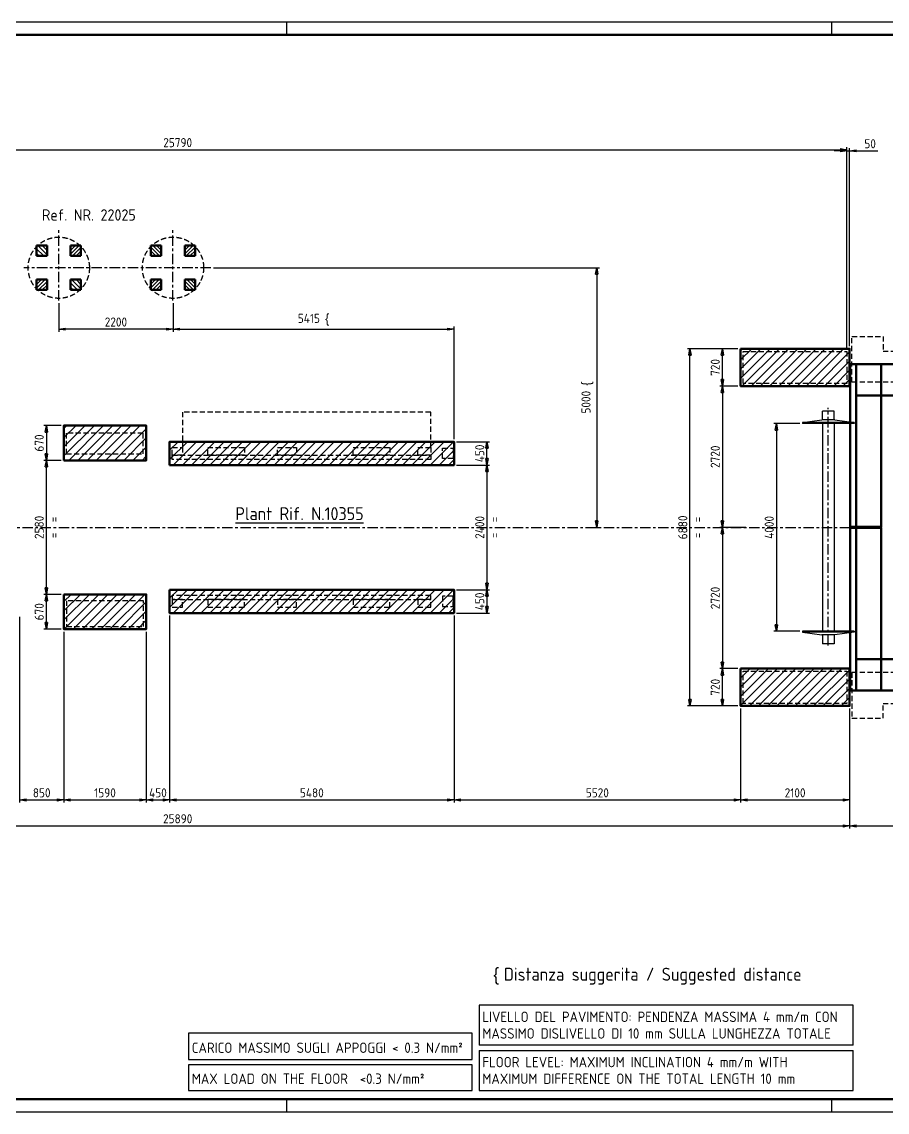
# Model space of a CAD drawing. Header units: millimetres. Extents: x 0 to 42000, y 0 to 21000.
# Drawn here: x 15895 to 32568, y 0 to 21000 of the extents above; entities that cross this region are included whole.
import ezdxf
from ezdxf.enums import TextEntityAlignment as Align

# ---------------------------------------------------------------- set-up
doc = ezdxf.new("R2010")
doc.units = ezdxf.units.MM
doc.header["$LTSCALE"] = 50
for name, pattern in [('ACISOWELD', [3, 2, -1]), ('AM_ISO08W050x2', [9, 6, -0.75, 1.5, -0.75]), ('CENTER', [7, 4, -1, 1, -1])]:
    doc.linetypes.add(name, pattern=pattern)
for name, color, linetype, lineweight in [('AM_0', 7, 'Continuous', 50), ('AM_3', 6, 'ACISOWELD', 25), ('AM_4', 3, 'Continuous', 25), ('AM_5', 3, 'Continuous', 25), ('AM_7', 4, 'CENTER', 25), ('AM_8', 1, 'Continuous', 25), ('AM_BOR', 7, 'Continuous', 50)]:
    doc.layers.add(name, color=color, linetype=linetype, lineweight=lineweight)
doc.styles.get("Standard").update_dxf_attribs({"font": 'ISOCP.SHX'})
doc.dimstyles.new('AM_ISO$0', dxfattribs={"dimtxt": 3.5, "dimasz": 2.5, "dimexe": 1, "dimexo": 1, "dimgap": 1, "dimtad": 1, "dimdsep": 46, "dimtxsty": 'Standard', "dimblk": 'CLOSED', "dimcen": 0, "dimclrd": 256, "dimclre": 256, "dimclrt": 2, "dimadec": 0, "dimazin": 2, "dimtp": 0.1, "dimtm": 0.1, "dimtfac": 0.71, "dimtmove": 0, "dimatfit": 3, "dimfxl": 0, "dimlwd": -1, "dimlwe": -1, "dimarcsym": 1})
pattern_1 = [(45, (42354.34, 22526.865), (-35.35534, 35.35534), [])]
pattern_2 = [(225, (42354.34, 22526.865), (35.35534, -35.35534), [])]

# ---------------------------------------------------------------- blocks, each defined once
blk = doc.blocks.new('A2-A1')
for p, q in [((835, 415), (5, 415)), ((5, 5), (835, 5))]:
    blk.add_line(p, q)
at = {"layer": 'AM_BOR', "color": 1, "lineweight": 25}
for p, q in [((0, 420), (840, 420)), ((840, 0), (0, 0))]:
    blk.add_line(p, q, dxfattribs=at)
at = {"layer": 'AM_BOR', "color": 2, "lineweight": 30}
for p, q in [((420, 415), (420, 420)), ((630, 415), (630, 420)), ((420, 0), (420, 5)), ((630, 0), (630, 5))]:
    blk.add_line(p, q, dxfattribs=at)
blk = doc.blocks.new('_Closed')
at = {"color": 0, "linetype": 'ByBlock', "lineweight": -2}
for p, q in [((-1, 0.17), (0, 0)), ((-1, 0.17), (-1, -0.17)), ((0, 0), (-1, -0.17)), ((0, 0), (-1, 0))]:
    blk.add_line(p, q, dxfattribs=at)
blk = doc.blocks.new('*D23')
at = {"layer": 'AM_5', "transparency": 16777216}
for p, q in [((29693, 14703), (29343, 14703)), ((29393, 14108), (29393, 14578)), ((29693, 13983), (29343, 13983))]:
    blk.add_line(p, q, dxfattribs=at)
at = {"layer": 'Defpoints', "color": 0, "transparency": 16777216}
for p in [(29393, 14703), (29743, 14703), (29743, 13983)]:
    blk.add_point(p, dxfattribs=at)
at = {"layer": 'AM_5', "transparency": 16777216, "xscale": 125, "yscale": 125, "zscale": 125}
for p, rotation in [((29393, 14703), 90), ((29393, 13983), 270)]:
    blk.add_blockref('_Closed', p, dxfattribs=dict(at, rotation=rotation))
at = {"layer": 'AM_5', "color": 2, "transparency": 16777216, "insert": (29255, 14343), "char_height": 175, "attachment_point": 5, "rotation": 90}
blk.add_mtext('720', dxfattribs=at)
blk = doc.blocks.new('*D24')
at = {"layer": 'AM_5', "transparency": 16777216}
for p, q in [((29693, 8543), (29343, 8543)), ((29393, 7948), (29393, 8418)), ((29693, 7823), (29343, 7823))]:
    blk.add_line(p, q, dxfattribs=at)
at = {"layer": 'Defpoints', "color": 0, "transparency": 16777216}
for p in [(29393, 8543), (29743, 8543), (29743, 7823)]:
    blk.add_point(p, dxfattribs=at)
at = {"layer": 'AM_5', "transparency": 16777216, "xscale": 125, "yscale": 125, "zscale": 125}
for p, rotation in [((29393, 8543), 90), ((29393, 7823), 270)]:
    blk.add_blockref('_Closed', p, dxfattribs=dict(at, rotation=rotation))
at = {"layer": 'AM_5', "color": 2, "transparency": 16777216, "insert": (29255, 8183), "char_height": 175, "attachment_point": 5, "rotation": 90}
blk.add_mtext('720', dxfattribs=at)
blk = doc.blocks.new('*D25')
at = {"layer": 'AM_5', "transparency": 16777216}
for p, q in [((29693, 14703), (28718, 14703)), ((28768, 7948), (28768, 14578)), ((29693, 7823), (28718, 7823))]:
    blk.add_line(p, q, dxfattribs=at)
at = {"layer": 'Defpoints', "color": 0, "transparency": 16777216}
for p in [(28768, 14703), (29743, 14703), (29743, 7823)]:
    blk.add_point(p, dxfattribs=at)
at = {"layer": 'AM_5', "transparency": 16777216, "xscale": 125, "yscale": 125, "zscale": 125}
for p, rotation in [((28768, 14703), 90), ((28768, 7823), 270)]:
    blk.add_blockref('_Closed', p, dxfattribs=dict(at, rotation=rotation))
at = {"layer": 'AM_5', "color": 2, "transparency": 16777216, "char_height": 175, "attachment_point": 5, "rotation": 90}
for s, insert in [('6880', (28630, 11263)), ('=  =', (28905, 11263))]:
    blk.add_mtext(s, dxfattribs=dict(at, insert=insert))
blk = doc.blocks.new('*D14')
at = {"layer": 'AM_5', "transparency": 16777216}
for p, q in [((29843, 11263), (29343, 11263)), ((29393, 11138), (29393, 8668)), ((29693, 8543), (29343, 8543))]:
    blk.add_line(p, q, dxfattribs=at)
at = {"layer": 'Defpoints', "color": 0, "transparency": 16777216}
for p in [(29893, 11263), (29393, 8543), (29743, 8543)]:
    blk.add_point(p, dxfattribs=at)
at = {"layer": 'AM_5', "transparency": 16777216, "xscale": 125, "yscale": 125, "zscale": 125}
for p, rotation in [((29393, 11263), 90), ((29393, 8543), 270)]:
    blk.add_blockref('_Closed', p, dxfattribs=dict(at, rotation=rotation))
at = {"layer": 'AM_5', "color": 2, "transparency": 16777216, "insert": (29255, 9903), "char_height": 175, "attachment_point": 5, "rotation": 90}
blk.add_mtext('2720', dxfattribs=at)
blk = doc.blocks.new('*D15')
at = {"layer": 'AM_5', "transparency": 16777216}
for p, q in [((29693, 13983), (29343, 13983)), ((29393, 13858), (29393, 11388)), ((29843, 11263), (29343, 11263))]:
    blk.add_line(p, q, dxfattribs=at)
at = {"layer": 'Defpoints', "color": 0, "transparency": 16777216}
for p in [(29743, 13983), (29393, 11263), (29893, 11263)]:
    blk.add_point(p, dxfattribs=at)
at = {"layer": 'AM_5', "transparency": 16777216, "xscale": 125, "yscale": 125, "zscale": 125}
for p, rotation in [((29393, 13983), 90), ((29393, 11263), 270)]:
    blk.add_blockref('_Closed', p, dxfattribs=dict(at, rotation=rotation))
at = {"layer": 'AM_5', "color": 2, "transparency": 16777216, "insert": (29255, 12623), "char_height": 175, "attachment_point": 5, "rotation": 90}
blk.add_mtext('2720', dxfattribs=at)
blk = doc.blocks.new('*D16')
at = {"layer": 'AM_5', "transparency": 16777216}
for p, q in [((16608, 15584), (16608, 15031)), ((18808, 15584), (18808, 15031)), ((18683, 15081), (16733, 15081))]:
    blk.add_line(p, q, dxfattribs=at)
at = {"layer": 'Defpoints', "color": 0, "transparency": 16777216}
for p in [(16608, 15634), (18808, 15634), (16608, 15081)]:
    blk.add_point(p, dxfattribs=at)
at = {"layer": 'AM_5', "transparency": 16777216, "xscale": 125, "yscale": 125, "zscale": 125, "rotation": 180}
blk.add_blockref('_Closed', (16608, 15081), dxfattribs=at)
at = {"layer": 'AM_5', "transparency": 16777216, "xscale": 125, "yscale": 125, "zscale": 125}
blk.add_blockref('_Closed', (18808, 15081), dxfattribs=at)
at = {"layer": 'AM_5', "color": 2, "transparency": 16777216, "insert": (17708, 15218), "char_height": 175, "attachment_point": 5}
blk.add_mtext('2200', dxfattribs=at)
blk = doc.blocks.new('*D17')
at = {"layer": 'AM_5', "transparency": 16777216}
for p, q in [((24273, 12463), (24906, 12463)), ((24856, 12338), (24856, 10188)), ((24273, 10063), (24906, 10063))]:
    blk.add_line(p, q, dxfattribs=at)
at = {"layer": 'Defpoints', "color": 0, "transparency": 16777216}
for p in [(24223, 12463), (24223, 10063), (24856, 10063)]:
    blk.add_point(p, dxfattribs=at)
at = {"layer": 'AM_5', "transparency": 16777216, "xscale": 125, "yscale": 125, "zscale": 125}
for p, rotation in [((24856, 12463), 90), ((24856, 10063), 270)]:
    blk.add_blockref('_Closed', p, dxfattribs=dict(at, rotation=rotation))
at = {"layer": 'AM_5', "color": 2, "transparency": 16777216, "char_height": 175, "attachment_point": 5, "rotation": 90}
for s, insert in [('2400', (24718, 11263)), ('=  =', (24993, 11263))]:
    blk.add_mtext(s, dxfattribs=dict(at, insert=insert))
blk = doc.blocks.new('*D18')
at = {"layer": 'AM_5', "transparency": 16777216}
for p, q in [((24273, 12913), (24906, 12913)), ((24856, 12588), (24856, 12788)), ((24273, 12463), (24906, 12463))]:
    blk.add_line(p, q, dxfattribs=at)
at = {"layer": 'Defpoints', "color": 0, "transparency": 16777216}
for p in [(24223, 12913), (24856, 12913), (24223, 12463)]:
    blk.add_point(p, dxfattribs=at)
at = {"layer": 'AM_5', "transparency": 16777216, "xscale": 125, "yscale": 125, "zscale": 125}
for p, rotation in [((24856, 12913), 90), ((24856, 12463), 270)]:
    blk.add_blockref('_Closed', p, dxfattribs=dict(at, rotation=rotation))
at = {"layer": 'AM_5', "color": 2, "transparency": 16777216, "insert": (24718, 12688), "char_height": 175, "attachment_point": 5, "rotation": 90}
blk.add_mtext('450', dxfattribs=at)
blk = doc.blocks.new('*D19')
at = {"layer": 'AM_5', "transparency": 16777216}
for p, q in [((24273, 10063), (24906, 10063)), ((24856, 9938), (24856, 9738)), ((24273, 9613), (24906, 9613))]:
    blk.add_line(p, q, dxfattribs=at)
at = {"layer": 'Defpoints', "color": 0, "transparency": 16777216}
for p in [(24223, 10063), (24223, 9613), (24856, 9613)]:
    blk.add_point(p, dxfattribs=at)
at = {"layer": 'AM_5', "transparency": 16777216, "xscale": 125, "yscale": 125, "zscale": 125}
for p, rotation in [((24856, 10063), 90), ((24856, 9613), 270)]:
    blk.add_blockref('_Closed', p, dxfattribs=dict(at, rotation=rotation))
at = {"layer": 'AM_5', "color": 2, "transparency": 16777216, "insert": (24718, 9838), "char_height": 175, "attachment_point": 5, "rotation": 90}
blk.add_mtext('450', dxfattribs=at)
blk = doc.blocks.new('SUBBIO 1000X4000')
at = {"layer": 'AM_4', "color": 1}
for p, q in [((-110, 2070), (-110, 2240)), ((110, 2240), (-110, 2240)), ((110, 2070), (110, 2240)), ((-500, 2020), (-125, 2070)), ((500, 2020), (-500, 2020)), ((-500, 2020), (-500, 2000)), ((500, 2000), (-500, 2000)), ((125, 2070), (-125, 2070)), ((-110, 2000), (-110, -2000)), ((110, 2000), (110, -2000)), ((125, 2070), (500, 2020)), ((500, 2020), (500, 2000)), ((500, -2000), (-500, -2000)), ((-500, -2000), (-500, -2020)), ((500, -2020), (-500, -2020)), ((-500, -2020), (-125, -2070)), ((125, -2070), (-125, -2070)), ((-110, -2070), (-110, -2240)), ((110, -2070), (110, -2240)), ((500, -2020), (125, -2070)), ((500, -2000), (500, -2020)), ((110, -2240), (-110, -2240))]:
    blk.add_line(p, q, dxfattribs=at)
at = {"layer": 'AM_7'}
blk.add_line((0, -2274), (0, 2299), dxfattribs=at)
at = {"layer": 'AM_7', "linetype": 'AM_ISO08W050x2'}
blk.add_line((12, 0), (-12, 0), dxfattribs=at)
blk = doc.blocks.new('*D33')
at = {"layer": 'AM_5', "transparency": 16777216}
for p, q in [((15853, 9538), (15853, 5963)), ((16703, 9253), (16703, 5963)), ((15978, 6013), (16578, 6013))]:
    blk.add_line(p, q, dxfattribs=at)
at = {"layer": 'Defpoints', "color": 0, "transparency": 16777216}
for p in [(15853, 9588), (16703, 9303), (16703, 6013)]:
    blk.add_point(p, dxfattribs=at)
at = {"layer": 'AM_5', "transparency": 16777216, "xscale": 125, "yscale": 125, "zscale": 125, "rotation": 180}
blk.add_blockref('_Closed', (15853, 6013), dxfattribs=at)
at = {"layer": 'AM_5', "transparency": 16777216, "xscale": 125, "yscale": 125, "zscale": 125}
blk.add_blockref('_Closed', (16703, 6013), dxfattribs=at)
at = {"layer": 'AM_5', "color": 2, "transparency": 16777216, "insert": (16278, 6151), "char_height": 175, "attachment_point": 5}
blk.add_mtext('850', dxfattribs=at)
blk = doc.blocks.new('*D34')
at = {"layer": 'AM_5', "transparency": 16777216}
for p, q in [((16703, 9253), (16703, 5963)), ((18293, 9253), (18293, 5963)), ((16828, 6013), (18168, 6013))]:
    blk.add_line(p, q, dxfattribs=at)
at = {"layer": 'Defpoints', "color": 0, "transparency": 16777216}
for p in [(16703, 9303), (18293, 9303), (18293, 6013)]:
    blk.add_point(p, dxfattribs=at)
at = {"layer": 'AM_5', "transparency": 16777216, "xscale": 125, "yscale": 125, "zscale": 125, "rotation": 180}
blk.add_blockref('_Closed', (16703, 6013), dxfattribs=at)
at = {"layer": 'AM_5', "transparency": 16777216, "xscale": 125, "yscale": 125, "zscale": 125}
blk.add_blockref('_Closed', (18293, 6013), dxfattribs=at)
at = {"layer": 'AM_5', "color": 2, "transparency": 16777216, "insert": (17498, 6151), "char_height": 175, "attachment_point": 5}
blk.add_mtext('1590', dxfattribs=at)
blk = doc.blocks.new('*D35')
at = {"layer": 'AM_5', "transparency": 16777216}
for p, q in [((18743, 9563), (18743, 5963)), ((18293, 9253), (18293, 5963)), ((18418, 6013), (18618, 6013))]:
    blk.add_line(p, q, dxfattribs=at)
at = {"layer": 'Defpoints', "color": 0, "transparency": 16777216}
for p in [(18743, 9613), (18293, 9303), (18743, 6013)]:
    blk.add_point(p, dxfattribs=at)
at = {"layer": 'AM_5', "transparency": 16777216, "xscale": 125, "yscale": 125, "zscale": 125, "rotation": 180}
blk.add_blockref('_Closed', (18293, 6013), dxfattribs=at)
at = {"layer": 'AM_5', "transparency": 16777216, "xscale": 125, "yscale": 125, "zscale": 125}
blk.add_blockref('_Closed', (18743, 6013), dxfattribs=at)
at = {"layer": 'AM_5', "color": 2, "transparency": 16777216, "insert": (18518, 6151), "char_height": 175, "attachment_point": 5}
blk.add_mtext('450', dxfattribs=at)
blk = doc.blocks.new('*D36')
at = {"layer": 'AM_5', "transparency": 16777216}
for p, q in [((18743, 9563), (18743, 5963)), ((24223, 9563), (24223, 5963)), ((18868, 6013), (24098, 6013))]:
    blk.add_line(p, q, dxfattribs=at)
at = {"layer": 'Defpoints', "color": 0, "transparency": 16777216}
for p in [(18743, 9613), (24223, 9613), (24223, 6013)]:
    blk.add_point(p, dxfattribs=at)
at = {"layer": 'AM_5', "transparency": 16777216, "xscale": 125, "yscale": 125, "zscale": 125, "rotation": 180}
blk.add_blockref('_Closed', (18743, 6013), dxfattribs=at)
at = {"layer": 'AM_5', "transparency": 16777216, "xscale": 125, "yscale": 125, "zscale": 125}
blk.add_blockref('_Closed', (24223, 6013), dxfattribs=at)
at = {"layer": 'AM_5', "color": 2, "transparency": 16777216, "insert": (21483, 6151), "char_height": 175, "attachment_point": 5}
blk.add_mtext('5480', dxfattribs=at)
blk = doc.blocks.new('*D37')
at = {"layer": 'AM_5', "transparency": 16777216}
for p, q in [((24223, 9563), (24223, 5963)), ((29743, 7773), (29743, 5963)), ((24348, 6013), (29618, 6013))]:
    blk.add_line(p, q, dxfattribs=at)
at = {"layer": 'Defpoints', "color": 0, "transparency": 16777216}
for p in [(24223, 9613), (29743, 7823), (29743, 6013)]:
    blk.add_point(p, dxfattribs=at)
at = {"layer": 'AM_5', "transparency": 16777216, "xscale": 125, "yscale": 125, "zscale": 125, "rotation": 180}
blk.add_blockref('_Closed', (24223, 6013), dxfattribs=at)
at = {"layer": 'AM_5', "transparency": 16777216, "xscale": 125, "yscale": 125, "zscale": 125}
blk.add_blockref('_Closed', (29743, 6013), dxfattribs=at)
at = {"layer": 'AM_5', "color": 2, "transparency": 16777216, "insert": (26983, 6151), "char_height": 175, "attachment_point": 5}
blk.add_mtext('5520', dxfattribs=at)
blk = doc.blocks.new('*D38')
at = {"layer": 'AM_5', "transparency": 16777216}
for p, q in [((29743, 7773), (29743, 5963)), ((31843, 7773), (31843, 5963)), ((29868, 6013), (31718, 6013))]:
    blk.add_line(p, q, dxfattribs=at)
at = {"layer": 'Defpoints', "color": 0, "transparency": 16777216}
for p in [(29743, 7823), (31843, 7823), (31843, 6013)]:
    blk.add_point(p, dxfattribs=at)
at = {"layer": 'AM_5', "transparency": 16777216, "xscale": 125, "yscale": 125, "zscale": 125, "rotation": 180}
blk.add_blockref('_Closed', (29743, 6013), dxfattribs=at)
at = {"layer": 'AM_5', "transparency": 16777216, "xscale": 125, "yscale": 125, "zscale": 125}
blk.add_blockref('_Closed', (31843, 6013), dxfattribs=at)
at = {"layer": 'AM_5', "color": 2, "transparency": 16777216, "insert": (30793, 6151), "char_height": 175, "attachment_point": 5}
blk.add_mtext('2100', dxfattribs=at)
blk = doc.blocks.new('*D39')
at = {"layer": 'AM_5', "transparency": 16777216}
for p, q in [((31843, 7773), (31843, 5463)), ((35138, 7818), (35138, 5463)), ((31968, 5513), (35013, 5513))]:
    blk.add_line(p, q, dxfattribs=at)
at = {"layer": 'Defpoints', "color": 0, "transparency": 16777216}
for p in [(31843, 7823), (35138, 7868), (35138, 5513)]:
    blk.add_point(p, dxfattribs=at)
at = {"layer": 'AM_5', "transparency": 16777216, "xscale": 125, "yscale": 125, "zscale": 125, "rotation": 180}
blk.add_blockref('_Closed', (31843, 5513), dxfattribs=at)
at = {"layer": 'AM_5', "transparency": 16777216, "xscale": 125, "yscale": 125, "zscale": 125}
blk.add_blockref('_Closed', (35138, 5513), dxfattribs=at)
at = {"layer": 'AM_5', "color": 2, "transparency": 16777216, "insert": (33490, 5651), "char_height": 175, "attachment_point": 5}
blk.add_mtext('3295', dxfattribs=at)
blk = doc.blocks.new('*D40')
at = {"layer": 'AM_5', "transparency": 16777216}
for p, q in [((5953, 9538), (5953, 5463)), ((31843, 7773), (31843, 5463)), ((6078, 5513), (31718, 5513))]:
    blk.add_line(p, q, dxfattribs=at)
at = {"layer": 'Defpoints', "color": 0, "transparency": 16777216}
for p in [(5953, 9588), (31843, 7823), (31843, 5513)]:
    blk.add_point(p, dxfattribs=at)
at = {"layer": 'AM_5', "transparency": 16777216, "xscale": 125, "yscale": 125, "zscale": 125, "rotation": 180}
blk.add_blockref('_Closed', (5953, 5513), dxfattribs=at)
at = {"layer": 'AM_5', "transparency": 16777216, "xscale": 125, "yscale": 125, "zscale": 125}
blk.add_blockref('_Closed', (31843, 5513), dxfattribs=at)
at = {"layer": 'AM_5', "color": 2, "transparency": 16777216, "insert": (18898, 5651), "char_height": 175, "attachment_point": 5}
blk.add_mtext('25890', dxfattribs=at)
blk = doc.blocks.new('*D42')
at = {"layer": 'AM_5', "transparency": 16777216}
for p, q in [((6003, 12756), (6003, 18586)), ((6128, 18536), (31668, 18536)), ((31793, 14703), (31793, 18586))]:
    blk.add_line(p, q, dxfattribs=at)
at = {"layer": 'Defpoints', "color": 0, "transparency": 16777216}
for p in [(31793, 18536), (31793, 14653), (6003, 12706)]:
    blk.add_point(p, dxfattribs=at)
at = {"layer": 'AM_5', "transparency": 16777216, "xscale": 125, "yscale": 125, "zscale": 125, "rotation": 180}
blk.add_blockref('_Closed', (6003, 18536), dxfattribs=at)
at = {"layer": 'AM_5', "transparency": 16777216, "xscale": 125, "yscale": 125, "zscale": 125}
blk.add_blockref('_Closed', (31793, 18536), dxfattribs=at)
at = {"layer": 'AM_5', "color": 2, "transparency": 16777216, "insert": (18898, 18673), "char_height": 175, "attachment_point": 5}
blk.add_mtext('25790', dxfattribs=at)
blk = doc.blocks.new('*D43')
at = {"layer": 'AM_5', "transparency": 16777216}
for p, q in [((31668, 18515), (31543, 18515)), ((31793, 14703), (31793, 18565)), ((31793, 18515), (31843, 18515)), ((31843, 14753), (31843, 18565)), ((31968, 18515), (32385, 18515))]:
    blk.add_line(p, q, dxfattribs=at)
at = {"layer": 'Defpoints', "color": 0, "transparency": 16777216}
for p in [(31843, 18515), (31843, 14703), (31793, 14653)]:
    blk.add_point(p, dxfattribs=at)
at = {"layer": 'AM_5', "transparency": 16777216, "xscale": 125, "yscale": 125, "zscale": 125}
blk.add_blockref('_Closed', (31793, 18515), dxfattribs=at)
at = {"layer": 'AM_5', "transparency": 16777216, "xscale": 125, "yscale": 125, "zscale": 125, "rotation": 180}
blk.add_blockref('_Closed', (31843, 18515), dxfattribs=at)
at = {"layer": 'AM_5', "color": 2, "transparency": 16777216, "insert": (32239, 18652), "char_height": 175, "attachment_point": 5}
blk.add_mtext('50', dxfattribs=at)
blk = doc.blocks.new('*D44')
at = {"layer": 'AM_5', "transparency": 16777216}
for p, q in [((18808, 15584), (18808, 15031)), ((24223, 12963), (24223, 15131)), ((18933, 15081), (24098, 15081))]:
    blk.add_line(p, q, dxfattribs=at)
at = {"layer": 'Defpoints', "color": 0, "transparency": 16777216}
for p in [(18808, 15634), (24223, 15081), (24223, 12913)]:
    blk.add_point(p, dxfattribs=at)
at = {"layer": 'AM_5', "transparency": 16777216, "xscale": 125, "yscale": 125, "zscale": 125, "rotation": 180}
blk.add_blockref('_Closed', (18808, 15081), dxfattribs=at)
at = {"layer": 'AM_5', "transparency": 16777216, "xscale": 125, "yscale": 125, "zscale": 125}
blk.add_blockref('_Closed', (24223, 15081), dxfattribs=at)
at = {"layer": 'AM_5', "color": 2, "transparency": 16777216, "insert": (21515, 15262), "char_height": 175, "attachment_point": 5}
blk.add_mtext('5415 {\\Famgdt;\\{}', dxfattribs=at)
blk = doc.blocks.new('*D45')
at = {"layer": 'AM_5', "transparency": 16777216}
for p, q in [((19587, 16263), (27022, 16263)), ((26972, 16138), (26972, 11388)), ((26846, 11263), (27022, 11263))]:
    blk.add_line(p, q, dxfattribs=at)
at = {"layer": 'Defpoints', "color": 0, "transparency": 16777216}
for p in [(19537, 16263), (26796, 11263), (26972, 11263)]:
    blk.add_point(p, dxfattribs=at)
at = {"layer": 'AM_5', "transparency": 16777216, "xscale": 125, "yscale": 125, "zscale": 125}
for p, rotation in [((26972, 16263), 90), ((26972, 11263), 270)]:
    blk.add_blockref('_Closed', p, dxfattribs=dict(at, rotation=rotation))
at = {"layer": 'AM_5', "color": 2, "transparency": 16777216, "insert": (26791, 13763), "char_height": 175, "attachment_point": 5, "rotation": 90}
blk.add_mtext('5000 {\\Famgdt;\\{}', dxfattribs=at)
blk = doc.blocks.new('*D50')
at = {"layer": 'AM_5', "transparency": 16777216}
for p, q in [((30883, 13263), (30383, 13263)), ((30433, 13138), (30433, 9388)), ((30883, 9263), (30383, 9263))]:
    blk.add_line(p, q, dxfattribs=at)
at = {"layer": 'Defpoints', "color": 0, "transparency": 16777216}
for p in [(30933, 13263), (30433, 9263), (30933, 9263)]:
    blk.add_point(p, dxfattribs=at)
at = {"layer": 'AM_5', "transparency": 16777216, "xscale": 125, "yscale": 125, "zscale": 125}
for p, rotation in [((30433, 13263), 90), ((30433, 9263), 270)]:
    blk.add_blockref('_Closed', p, dxfattribs=dict(at, rotation=rotation))
at = {"layer": 'AM_5', "color": 2, "transparency": 16777216, "insert": (30295, 11263), "char_height": 175, "attachment_point": 5, "rotation": 90}
blk.add_mtext('4000', dxfattribs=at)
blk = doc.blocks.new('ASC 10')
at = {"layer": 'AM_3'}
for p, q in [((4980, 910), (200, 910)), ((200, 910), (200, 230)), ((4980, 231), (4980, 910))]:
    blk.add_line(p, q, dxfattribs=at)
at = {"layer": 'AM_3', "color": 1}
for points in [[(0, 230), (200, 230), (200, 80), (0, 80)], [(685, 230), (1395, 230), (1395, 80), (685, 80)], [(2030, 230), (2395, 230), (2395, 80), (2030, 80)], [(3485, 230), (4195, 230), (4195, 80), (3485, 80)], [(4730, 230), (4980, 230), (4980, 80), (4730, 80)], [(5210, 216), (5410, 216), (5410, 16), (5210, 16)], [(0, 80), (4980, 80), (4980, 0), (0, 0)], [(0, -2700), (4980, -2700), (4980, -2620), (0, -2620)], [(0, -2850), (200, -2850), (200, -2700), (0, -2700)], [(685, -2850), (1395, -2850), (1395, -2700), (685, -2700)], [(2030, -2850), (2395, -2850), (2395, -2700), (2030, -2700)], [(3485, -2850), (4195, -2850), (4195, -2700), (3485, -2700)], [(4730, -2850), (4980, -2850), (4980, -2700), (4730, -2700)], [(5210, -2836), (5410, -2836), (5410, -2636), (5210, -2636)]]:
    blk.add_lwpolyline(points, close=True, dxfattribs=at)
blk = doc.blocks.new('*D77')
at = {"layer": 'AM_5', "transparency": 16777216}
for p, q in [((16653, 13223), (16319, 13223)), ((16369, 13098), (16369, 12678)), ((16653, 12553), (16319, 12553))]:
    blk.add_line(p, q, dxfattribs=at)
at = {"layer": 'Defpoints', "color": 0, "transparency": 16777216}
for p in [(16703, 13223), (16369, 12553), (16703, 12553)]:
    blk.add_point(p, dxfattribs=at)
at = {"layer": 'AM_5', "transparency": 16777216, "xscale": 125, "yscale": 125, "zscale": 125}
for p, rotation in [((16369, 13223), 90), ((16369, 12553), 270)]:
    blk.add_blockref('_Closed', p, dxfattribs=dict(at, rotation=rotation))
at = {"layer": 'AM_5', "color": 2, "transparency": 16777216, "insert": (16231, 12888), "char_height": 175, "attachment_point": 5, "rotation": 90}
blk.add_mtext('670', dxfattribs=at)
blk = doc.blocks.new('*D78')
at = {"layer": 'AM_5', "transparency": 16777216}
for p, q in [((16653, 12553), (16319, 12553)), ((16369, 10098), (16369, 12428)), ((16653, 9973), (16319, 9973))]:
    blk.add_line(p, q, dxfattribs=at)
at = {"layer": 'Defpoints', "color": 0, "transparency": 16777216}
for p in [(16369, 12553), (16703, 12553), (16703, 9973)]:
    blk.add_point(p, dxfattribs=at)
at = {"layer": 'AM_5', "transparency": 16777216, "xscale": 125, "yscale": 125, "zscale": 125}
for p, rotation in [((16369, 12553), 90), ((16369, 9973), 270)]:
    blk.add_blockref('_Closed', p, dxfattribs=dict(at, rotation=rotation))
at = {"layer": 'AM_5', "color": 2, "transparency": 16777216, "char_height": 175, "attachment_point": 5, "rotation": 90}
for s, insert in [('2580', (16231, 11263)), ('=  =', (16506, 11263))]:
    blk.add_mtext(s, dxfattribs=dict(at, insert=insert))
blk = doc.blocks.new('*D79')
at = {"layer": 'AM_5', "transparency": 16777216}
for p, q in [((16653, 9973), (16319, 9973)), ((16369, 9428), (16369, 9848)), ((16653, 9303), (16319, 9303))]:
    blk.add_line(p, q, dxfattribs=at)
at = {"layer": 'Defpoints', "color": 0, "transparency": 16777216}
for p in [(16369, 9973), (16703, 9973), (16703, 9303)]:
    blk.add_point(p, dxfattribs=at)
at = {"layer": 'AM_5', "transparency": 16777216, "xscale": 125, "yscale": 125, "zscale": 125}
for p, rotation in [((16369, 9973), 90), ((16369, 9303), 270)]:
    blk.add_blockref('_Closed', p, dxfattribs=dict(at, rotation=rotation))
at = {"layer": 'AM_5', "color": 2, "transparency": 16777216, "insert": (16231, 9638), "char_height": 175, "attachment_point": 5, "rotation": 90}
blk.add_mtext('670', dxfattribs=at)
blk = doc.blocks.new('P XX')
at = {"layer": 'AM_0', "color": 3}
for p, q in [((0, -2640), (0, 490)), ((0, 490), (120, 490)), ((600, -2040), (600, -2640)), ((0, -2640), (120, -2640))]:
    blk.add_line(p, q, dxfattribs=at)
for points in [[(120, -2040), (600, -2040), (600, 490), (120, 490)], [(120, -2640), (880, -2640), (880, -2040), (120, -2040)]]:
    blk.add_lwpolyline(points, close=True, dxfattribs=at)
blk = doc.blocks.new('TC1000-4000')
at = {"layer": 'AM_3'}
for points in [[(455, 3678), (1055, 3678), (1055, 3395), (3705, 3395), (3705, 2795), (455, 2795), (455, 3678)], [(455, -3678), (1055, -3678), (1055, -3395), (3705, -3395), (3705, -2795), (455, -2795), (455, -3678)]]:
    blk.add_lwpolyline(points, dxfattribs=at)
for points in [[(-1640, 3390), (360, 3390), (360, 2770), (-1640, 2770)], [(-1640, -2770), (360, -2770), (360, -3390), (-1640, -3390)]]:
    blk.add_lwpolyline(points, close=True, dxfattribs=at)
at = {"layer": 'AM_0', "xscale": -1, "rotation": 180}
blk.add_blockref('P XX', (420, 500), dxfattribs=at)
at = {"layer": 'AM_0'}
blk.add_blockref('P XX', (420, -500), dxfattribs=at)
blk = doc.blocks.new('MARNA2400')
at = {"layer": 'AM_3'}
for points in [[(1480, 400), (0, 400), (0, 0), (1480, 0)], [(1485, -2828), (5, -2828), (5, -3323), (1485, -3323)]]:
    blk.add_lwpolyline(points, close=True, dxfattribs=at)

msp = doc.modelspace()

# ---------------------------------------------------------------- hatches: boundary and pattern name
at = {"layer": 'AM_8'}
h = msp.add_hatch(dxfattribs=at)
h.set_pattern_fill('_U', color=256, scale=60, angle=495, style=0, pattern_type=0)
h.set_pattern_definition([(135, (42354.34, 22526.865), (-42.42641, -42.42641), [])])
h.paths.add_polyline_path([(16180.809, 16690.432), (16180.809, 16490.432), (16380.809, 16490.432), (16380.809, 16690.432)])
h = msp.add_hatch(dxfattribs=at)
h.set_pattern_fill('_U', color=256, scale=50, angle=405, style=0, pattern_type=0)
h.set_pattern_definition(pattern_1)
h.paths.add_polyline_path([(17034.809, 16690.432), (16834.809, 16690.432), (16834.809, 16490.432), (17034.809, 16490.432)])
h = msp.add_hatch(dxfattribs=at)
h.set_pattern_fill('_U', color=256, scale=50, angle=495, style=0, pattern_type=0)
h.set_pattern_definition([(135, (42354.34, 22526.865), (-35.35534, -35.35534), [])])
h.paths.add_polyline_path([(18380.809, 16690.432), (18380.809, 16490.432), (18580.809, 16490.432), (18580.809, 16690.432)])
h = msp.add_hatch(dxfattribs=at)
h.set_pattern_fill('_U', color=256, scale=50, angle=405, style=0, pattern_type=0)
h.set_pattern_definition(pattern_1)
h.paths.add_polyline_path([(19234.809, 16690.432), (19034.809, 16690.432), (19034.809, 16490.432), (19234.809, 16490.432)])
h = msp.add_hatch(dxfattribs=at)
h.set_pattern_fill('_U', color=256, scale=50, angle=585, style=0, pattern_type=0)
h.set_pattern_definition(pattern_2)
h.paths.add_polyline_path([(16180.809, 15836.432), (16380.809, 15836.432), (16380.809, 16036.432), (16180.809, 16036.432)])
h = msp.add_hatch(dxfattribs=at)
h.set_pattern_fill('_U', color=256, scale=60, angle=315, style=0, pattern_type=0)
h.set_pattern_definition([(315, (42354.34, 22526.865), (42.42641, 42.42641), [])])
h.paths.add_polyline_path([(17034.809, 15836.432), (17034.809, 16036.432), (16834.809, 16036.432), (16834.809, 15836.432)])
h = msp.add_hatch(dxfattribs=at)
h.set_pattern_fill('_U', color=256, scale=50, angle=585, style=0, pattern_type=0)
h.set_pattern_definition(pattern_2)
h.paths.add_polyline_path([(18380.809, 15836.432), (18580.809, 15836.432), (18580.809, 16036.432), (18380.809, 16036.432)])
h = msp.add_hatch(dxfattribs=at)
h.set_pattern_fill('_U', color=256, scale=50, angle=315, style=0, pattern_type=0)
h.set_pattern_definition([(315, (42354.34, 22526.865), (35.35534, 35.35534), [])])
h.paths.add_polyline_path([(19234.809, 15836.432), (19234.809, 16036.432), (19034.809, 16036.432), (19034.809, 15836.432)])
h = msp.add_hatch(dxfattribs=at)
h.set_pattern_fill('_U', color=256, scale=125, angle=45, style=0, pattern_type=0)
h.set_pattern_definition([(45, (-5103.72, 500), (-88.38835, 88.38835), [])])
h.paths.add_polyline_path([(29742.809, 13983.433), (31842.809, 13983.433), (31842.809, 14703.433), (29742.809, 14703.433)])
h = msp.add_hatch(dxfattribs=at)
h.set_pattern_fill('_U', color=256, scale=125, angle=45, style=0, pattern_type=0)
h.set_pattern_definition([(45, (-3808.72, -100), (-88.38835, 88.38835), [])])
h.paths.add_polyline_path([(16707.809, 12553.433), (18292.809, 12553.433), (18292.809, 13223.433), (16707.809, 13223.433)])
h = msp.add_hatch(dxfattribs=at)
h.set_pattern_fill('_U', color=256, scale=125, angle=45, style=0, pattern_type=0)
h.set_pattern_definition([(45, (-3413.72, -40), (-88.38835, 88.38835), [])])
h.paths.add_polyline_path([(24222.809, 12463.433), (18742.809, 12463.433), (18742.809, 12913.433), (24222.809, 12913.433)])
h = msp.add_hatch(dxfattribs=at)
h.set_pattern_fill('_U', color=256, scale=125, angle=45, style=0, pattern_type=0)
h.set_pattern_definition([(45, (-3808.72, 100), (-88.38835, 88.38835), [])])
h.paths.add_polyline_path([(18292.809, 9303.433), (18292.809, 9973.433), (16707.809, 9973.433), (16707.809, 9303.433)])
h = msp.add_hatch(dxfattribs=at)
h.set_pattern_fill('_U', color=256, scale=125, angle=45, style=0, pattern_type=0)
h.set_pattern_definition([(45, (-3413.72, -2890), (-88.38835, 88.38835), [])])
h.paths.add_polyline_path([(24222.809, 9613.433), (18742.809, 9613.433), (18742.809, 10063.433), (24222.809, 10063.433)])
h = msp.add_hatch(dxfattribs=at)
h.set_pattern_fill('_U', color=256, scale=125, angle=45, style=0, pattern_type=0)
h.set_pattern_definition([(45, (-5103.72, -500), (-88.38835, 88.38835), [])])
h.paths.add_polyline_path([(29742.809, 7823.433), (31842.809, 7823.433), (31842.809, 8543.433), (29742.809, 8543.433)])

# ---------------------------------------------------------------- linework, layer by layer
at = {"layer": 'AM_0', "color": 7, "linetype": 'Continuous'}
for p, q in [((16180.809, 16690.432), (16380.809, 16690.432)), ((16180.809, 16490.432), (16180.809, 16690.432)), ((16380.809, 16490.432), (16380.809, 16690.432)), ((16834.809, 16690.432), (16834.809, 16490.432)), ((16834.809, 16690.432), (17034.809, 16690.432)), ((17034.809, 16690.432), (17034.809, 16490.432)), ((18380.809, 16690.432), (18580.809, 16690.432)), ((18380.809, 16490.432), (18380.809, 16690.432)), ((18580.809, 16490.432), (18580.809, 16690.432)), ((19034.809, 16690.432), (19034.809, 16490.432)), ((19034.809, 16690.432), (19234.809, 16690.432)), ((19234.809, 16690.432), (19234.809, 16490.432)), ((16180.809, 16490.432), (16380.809, 16490.432)), ((16834.809, 16490.432), (17034.809, 16490.432)), ((18380.809, 16490.432), (18580.809, 16490.432)), ((19034.809, 16490.432), (19234.809, 16490.432)), ((16380.809, 16036.432), (16180.809, 16036.432)), ((16180.809, 15836.432), (16180.809, 16036.432)), ((16380.809, 15836.432), (16380.809, 16036.432)), ((17034.809, 16036.432), (16834.809, 16036.432)), ((16834.809, 16036.432), (16834.809, 15836.432)), ((17034.809, 16036.432), (17034.809, 15836.432)), ((18580.809, 16036.432), (18380.809, 16036.432)), ((18380.809, 15836.432), (18380.809, 16036.432)), ((18580.809, 15836.432), (18580.809, 16036.432)), ((19234.809, 16036.432), (19034.809, 16036.432)), ((19034.809, 16036.432), (19034.809, 15836.432)), ((19234.809, 16036.432), (19234.809, 15836.432)), ((16380.809, 15836.432), (16180.809, 15836.432)), ((17034.809, 15836.432), (16834.809, 15836.432)), ((18580.809, 15836.432), (18380.809, 15836.432)), ((19234.809, 15836.432), (19034.809, 15836.432))]:
    msp.add_line(p, q, dxfattribs=at)
at = {"layer": 'AM_0'}
for points in [[(29742.809, 14703.433), (31842.809, 14703.433), (31842.809, 13983.433), (29742.809, 13983.433)], [(16702.809, 12553.433), (18292.809, 12553.433), (18292.809, 13223.433), (16702.809, 13223.433)], [(18742.809, 12463.433), (24222.809, 12463.433), (24222.809, 12913.433), (18742.809, 12913.433)], [(16702.809, 9973.433), (18292.809, 9973.433), (18292.809, 9303.433), (16702.809, 9303.433)], [(18742.809, 10063.433), (24222.809, 10063.433), (24222.809, 9613.433), (18742.809, 9613.433)], [(29742.809, 8543.433), (31842.809, 8543.433), (31842.809, 7823.433), (29742.809, 7823.433)]]:
    msp.add_lwpolyline(points, close=True, dxfattribs=at)
at = {"layer": 'AM_3', "color": 1}
for centre in [(16607.809, 16263.432), (18807.809, 16263.432)]:
    msp.add_circle(centre, 590, dxfattribs=at)
at = {"layer": 'AM_5', "color": 3, "linetype": 'Continuous'}
for p, q in [((31911.452, 2060.511), (24703.454, 2060.511)), ((24703.454, 2060.511), (24703.454, 1288.75)), ((31911.452, 1288.75), (31911.452, 2060.511)), ((24574.826, 1519.374), (19106.185, 1519.374)), ((19106.185, 1519.374), (19106.185, 1013.493)), ((24574.826, 1013.493), (24574.826, 1519.374)), ((31911.452, 1288.75), (24703.454, 1288.75)), ((24703.454, 1188.75), (31911.452, 1188.75)), ((24703.454, 1188.75), (24703.454, 416.989)), ((31911.452, 416.989), (31911.452, 1188.75)), ((19106.185, 1013.493), (24574.826, 1013.493)), ((24574.826, 913.493), (19106.185, 913.493)), ((19106.185, 913.493), (19106.185, 416.989)), ((24574.826, 416.989), (24574.826, 913.493)), ((19106.185, 416.989), (24574.826, 416.989)), ((24703.454, 416.989), (31911.452, 416.989))]:
    msp.add_line(p, q, dxfattribs=at)
at = {"layer": 'AM_7'}
for p, q in [((18807.809, 15634.482), (18807.809, 17011.342)), ((16607.809, 15634.482), (16607.809, 16992.305)), ((19537.411, 16263.432), (15936.919, 16263.432)), ((4355.991, 11263.433), (31942.809, 11263.433))]:
    msp.add_line(p, q, dxfattribs=at)

# ---------------------------------------------------------------- block references
at = {"layer": 'AM_0', "lineweight": 0, "xscale": 50, "yscale": 50, "zscale": 50}
msp.add_blockref('A2-A1', (0, 0), dxfattribs=at)
at = {"layer": 'AM_0'}
for name, p in [('TC1000-4000', (31432.809, 11263.433)), ('ASC 10', (18792.809, 12573.44)), ('SUBBIO 1000X4000', (31432.809, 11263.433)), ('MARNA2400', (16751.809, 12677.433))]:
    msp.add_blockref(name, p, dxfattribs=at)

# ---------------------------------------------------------------- texts
at = {"layer": 'AM_5', "color": 2}
msp.add_text('Ref. NR. 22025', height=218.75, dxfattribs=at).set_placement((16282.953, 17170.453))
msp.add_text('%%UPlant Rif. N.10355', height=250, dxfattribs=at).set_placement((21245.205, 11527.955), align=Align.MIDDLE)
at = {"layer": 'AM_5', "color": 2, "linetype": 'Continuous'}
for s, p in [('LIVELLO DEL PAVIMENTO: PENDENZA MASSIMA 4 mm/m CON ', (24767.454, 1736.75)), ('MASSIMO DISLIVELLO DI 10 mm SULLA LUNGHEZZA TOTALE ', (24767.454, 1416.75)), ('CARICO MASSIMO SUGLI APPOGGI < 0.3 N/mm²', (19170.185, 1141.493)), ('FLOOR LEVEL: MAXIMUM INCLINATION 4 mm/m WITH', (24767.454, 864.989)), ('MAX LOAD ON THE FLOOR  <0.3 N/mm²', (19170.185, 544.989)), ('MAXIMUM DIFFERENCE ON THE TOTAL LENGTH 10 mm ', (24767.454, 544.989))]:
    msp.add_text(s, height=200, dxfattribs=at).set_placement(p)
at = {"layer": 'AM_5', "color": 2, "insert": (27947.884, 2619.397), "char_height": 250, "width": 7920.87271, "attachment_point": 5}
msp.add_mtext('{\\Famgdt|c0;\\{ }Distanza suggerita / Suggested distance', dxfattribs=at)

# ---------------------------------------------------------------- dimensions: what is measured, and where the dimension line sits
at = {"layer": 'AM_5'}
for base, p1, p2, angle, override, picture, middle in [((31792.809, 18535.602), (6002.809, 12706.431), (31792.809, 14653.433), 0, {"dimscale": 50}, '*D42', (18897.809, 18673.119)), ((31842.809, 18514.768), (31792.809, 14653.433), (31842.809, 14703.433), 0, {"dimscale": 50}, '*D43', (32239.128, 18652.268)), ((16607.809, 15080.665), (18807.809, 15634.482), (16607.809, 15634.482), 180, {"dimscale": 50, "dimtix": 1}, '*D16', (17707.809, 15218.182)), ((29392.809, 14703.433), (29742.809, 13983.433), (29742.809, 14703.433), 90, {"dimscale": 50}, '*D23', (29255.292, 14343.433)), ((29392.809, 11263.433), (29742.809, 13983.433), (29892.809, 11263.433), 90, {"dimscale": 50, "dimtix": 1}, '*D15', (29255.292, 12623.433)), ((30432.809, 9263.433), (30932.809, 13263.433), (30932.809, 9263.433), 90, {"dimscale": 50}, '*D50', (30295.309, 11263.433)), ((16368.51, 12553.433), (16702.809, 13223.433), (16702.809, 12553.433), 90, {"dimscale": 50, "dimtix": 1}, '*D77', (16231.01, 12888.433)), ((24856, 12913.433), (24222.809, 12463.433), (24222.809, 12913.433), 90, {"dimscale": 50}, '*D18', (24718.5, 12688.433)), ((29392.809, 8543.433), (29892.809, 11263.433), (29742.809, 8543.433), 90, {"dimscale": 50, "dimtix": 1}, '*D14', (29255.292, 9903.433)), ((16368.51, 9973.433), (16702.809, 9303.433), (16702.809, 9973.433), 90, {"dimscale": 50, "dimtix": 1}, '*D79', (16231.01, 9638.433)), ((24856, 9613.433), (24222.809, 10063.433), (24222.809, 9613.433), 90, {"dimscale": 50}, '*D19', (24718.5, 9838.433)), ((31842.809, 5513.433), (5952.809, 9588.433), (31842.809, 7823.433), 0, {"dimscale": 50}, '*D40', (18897.809, 5650.95)), ((29392.809, 8543.433), (29742.809, 7823.433), (29742.809, 8543.433), 90, {"dimscale": 50}, '*D24', (29255.292, 8183.433))]:
    dim = msp.add_linear_dim(base=base, p1=p1, p2=p2, angle=angle, dimstyle='AM_ISO$0', override=override, dxfattribs=at)
    dim.commit()
    dim.dimension.update_dxf_attribs({"geometry": picture, "text_midpoint": middle})
for base, p1, p2, text, override, picture, middle in [((26971.939, 11263.433), (19537.411, 16263.432), (26796.263, 11263.433), '<> {\\Famgdt;\\{}', {"dimscale": 50}, '*D45', (26790.689, 13763.433)), ((28767.809, 14703.433), (29742.809, 7823.433), (29742.809, 14703.433), '<>\\X=  =', {"dimscale": 50}, '*D25', (28767.809, 11263.433)), ((16368.51, 12553.433), (16702.809, 9973.433), (16702.809, 12553.433), '<>\\X=  =', {"dimscale": 50, "dimtix": 1}, '*D78', (16368.51, 11263.433)), ((24856, 10063.433), (24222.809, 12463.433), (24222.809, 10063.433), '<>\\X=  =', {"dimscale": 50}, '*D17', (24856, 11263.433))]:
    dim = msp.add_linear_dim(base=base, p1=p1, p2=p2, angle=90, text=text, dimstyle='AM_ISO$0', override=override, dxfattribs=at)
    dim.commit()
    dim.dimension.update_dxf_attribs({"geometry": picture, "text_midpoint": middle})
dim = msp.add_linear_dim(base=(24222.809, 15080.665), p1=(18807.809, 15634.482), p2=(24222.809, 12913.433), text='<> {\\Famgdt;\\{}', dimstyle='AM_ISO$0', override={"dimscale": 50}, dxfattribs=at)
dim.commit()
dim.dimension.update_dxf_attribs({"geometry": '*D44', "text_midpoint": (21515.309, 15261.915)})
for base, p1, p2, picture, middle in [((16702.809, 6013.433), (15852.809, 9588.433), (16702.809, 9303.433), '*D33', (16277.809, 6150.933)), ((18742.809, 6013.433), (18292.809, 9303.433), (18742.809, 9613.433), '*D35', (18517.809, 6150.933)), ((24222.809, 6013.159), (18742.809, 9613.433), (24222.809, 9613.433), '*D36', (21482.809, 6150.659)), ((29742.809, 6013.433), (24222.809, 9613.433), (29742.809, 7823.433), '*D37', (26982.809, 6150.95)), ((18292.809, 6013.433), (16702.809, 9303.433), (18292.809, 9303.433), '*D34', (17497.809, 6150.933)), ((31842.809, 6013.433), (29742.809, 7823.433), (31842.809, 7823.433), '*D38', (30792.809, 6150.95)), ((35137.812, 5513.433), (31842.809, 7823.433), (35137.812, 7868.43), '*D39', (33490.311, 5650.95))]:
    dim = msp.add_linear_dim(base=base, p1=p1, p2=p2, dimstyle='AM_ISO$0', override={"dimscale": 50, "dimtix": 1}, dxfattribs=at)
    dim.commit()
    dim.dimension.update_dxf_attribs({"geometry": picture, "text_midpoint": middle})

doc.saveas('drawing.dxf')
